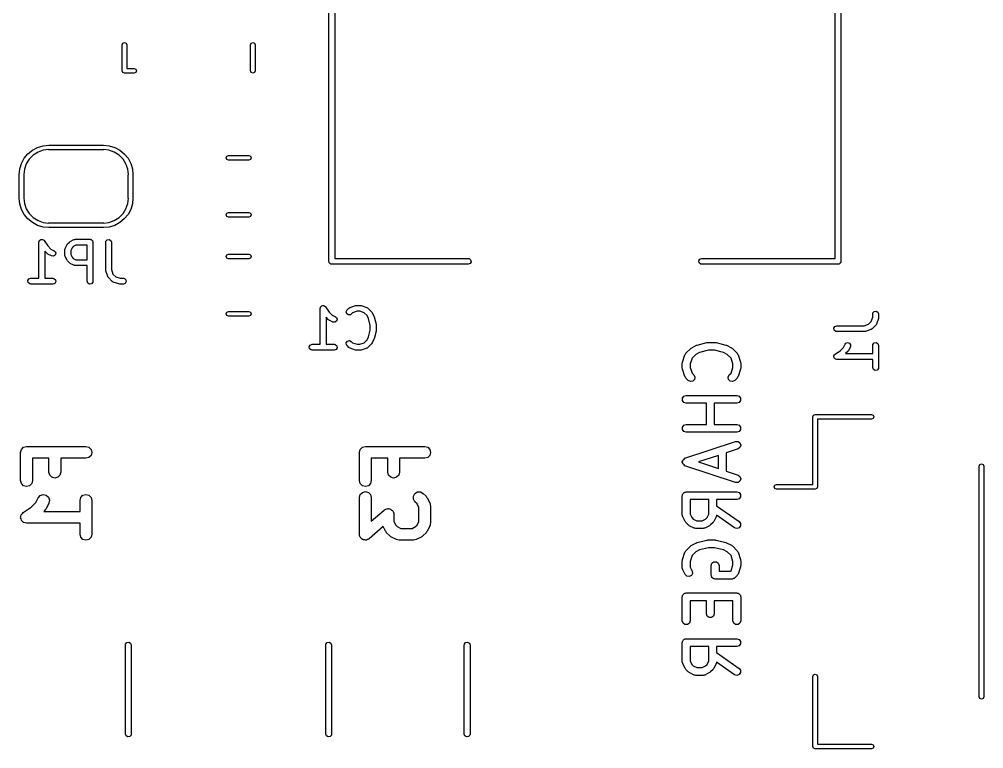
# Model space of a CAD drawing. Extents: x 0.08 to 3.92, y 0.14 to 2.92.
# Drawn here: x 2.938 to 3.913, y 0.141 to 0.879 of the extents above; entities that cross this region are included whole.
import ezdxf

# ---------------------------------------------------------------- set-up
doc = ezdxf.new("R2010")
doc.units = 0
doc.header["$MEASUREMENT"] = 0
doc.layers.add('BLACK', color=7, linetype='CONTINUOUS')

msp = doc.modelspace()

# ---------------------------------------------------------------- linework, layer by layer
at = {"layer": 'BLACK', "linetype": 'CONTINUOUS'}
for p, q in [((3.25114, 0.634094), (3.25114, 1.14591)), ((3.25705, 1.14295), (3.25705, 0.637047)), ((3.76295, 0.637047), (3.76295, 1.14295)), ((3.76886, 1.14591), (3.76886, 0.634094)), ((3.04205, 0.85315), (3.04274, 0.85482)), ((3.04205, 0.826969), (3.04205, 0.85315)), ((3.04274, 0.85482), (3.04441, 0.855512)), ((3.04441, 0.855512), (3.04608, 0.85482)), ((3.04608, 0.85482), (3.04677, 0.85315)), ((3.04677, 0.85315), (3.04677, 0.829331)), ((3.17197, 0.85315), (3.17266, 0.85482)), ((3.17197, 0.826969), (3.17197, 0.85315)), ((3.17266, 0.85482), (3.17433, 0.855512)), ((3.17433, 0.855512), (3.176, 0.85482)), ((3.176, 0.85482), (3.17669, 0.85315)), ((3.17669, 0.85315), (3.17669, 0.826969)), ((3.04677, 0.829331), (3.05425, 0.829331)), ((3.05425, 0.829331), (3.05592, 0.828639)), ((3.04274, 0.825298), (3.04205, 0.826969)), ((3.04441, 0.824606), (3.04274, 0.825298)), ((3.05425, 0.824606), (3.04441, 0.824606)), ((3.05592, 0.825298), (3.05425, 0.824606)), ((3.05592, 0.828639), (3.05661, 0.826969)), ((3.05661, 0.826969), (3.05592, 0.825298)), ((3.17266, 0.825298), (3.17197, 0.826969)), ((3.17433, 0.824606), (3.17266, 0.825298)), ((3.176, 0.825298), (3.17433, 0.824606)), ((3.17669, 0.826969), (3.176, 0.825298)), ((2.95658, 0.749455), (2.96219, 0.751157)), ((2.96219, 0.751157), (2.96803, 0.751732)), ((2.96803, 0.751732), (3.02315, 0.751732)), ((3.02315, 0.751732), (3.02899, 0.751157)), ((3.02899, 0.751157), (3.0346, 0.749455)), ((2.94315, 0.738434), (2.94687, 0.742969)), ((2.94687, 0.742969), (2.95141, 0.74669)), ((2.95222, 0.741635), (2.94821, 0.73762)), ((2.95141, 0.74669), (2.95658, 0.749455)), ((2.95703, 0.744656), (2.95222, 0.741635)), ((2.96239, 0.746532), (2.95703, 0.744656)), ((2.96773, 0.747133), (2.96239, 0.746532)), ((2.96803, 0.747008), (2.96773, 0.747133)), ((3.02315, 0.747008), (2.96803, 0.747008)), ((3.02345, 0.747133), (3.02315, 0.747008)), ((3.02879, 0.746532), (3.02345, 0.747133)), ((3.03415, 0.744656), (3.02879, 0.746532)), ((3.03896, 0.741635), (3.03415, 0.744656)), ((3.0346, 0.749455), (3.03977, 0.74669)), ((3.04297, 0.73762), (3.03896, 0.741635)), ((3.03977, 0.74669), (3.04431, 0.742969)), ((3.04431, 0.742969), (3.04803, 0.738434)), ((3.14804, 0.740607), (3.14971, 0.741299)), ((3.14971, 0.741299), (3.17029, 0.741299)), ((3.17029, 0.741299), (3.17196, 0.740607)), ((2.93869, 0.727648), (2.94039, 0.733261)), ((2.94039, 0.733261), (2.94315, 0.738434)), ((2.94519, 0.732813), (2.94331, 0.727453)), ((2.94821, 0.73762), (2.94519, 0.732813)), ((3.04599, 0.732813), (3.04297, 0.73762)), ((3.04787, 0.727453), (3.04599, 0.732813)), ((3.04803, 0.738434), (3.05079, 0.733261)), ((3.05079, 0.733261), (3.0525, 0.727648)), ((3.14735, 0.738937), (3.14804, 0.740607)), ((3.14804, 0.737267), (3.14735, 0.738937)), ((3.14971, 0.736575), (3.14804, 0.737267)), ((3.17029, 0.736575), (3.14971, 0.736575)), ((3.17196, 0.737267), (3.17029, 0.736575)), ((3.17196, 0.740607), (3.17265, 0.738937)), ((3.17265, 0.738937), (3.17196, 0.737267)), ((2.93811, 0.721811), (2.93869, 0.727648)), ((2.93811, 0.698189), (2.93811, 0.721811)), ((2.94331, 0.727453), (2.94271, 0.722114)), ((2.94271, 0.722114), (2.94283, 0.721811)), ((2.94283, 0.721811), (2.94283, 0.698189)), ((3.04847, 0.722114), (3.04787, 0.727453)), ((3.04835, 0.721811), (3.04847, 0.722114)), ((3.04835, 0.698189), (3.04835, 0.721811)), ((3.0525, 0.727648), (3.05307, 0.721811)), ((3.05307, 0.721811), (3.05307, 0.698189)), ((2.93869, 0.692352), (2.93811, 0.698189)), ((2.94039, 0.686739), (2.93869, 0.692352)), ((2.94283, 0.698189), (2.94271, 0.697886)), ((2.94271, 0.697886), (2.94331, 0.692547)), ((2.94331, 0.692547), (2.94519, 0.687187)), ((3.04599, 0.687187), (3.04787, 0.692547)), ((3.04787, 0.692547), (3.04847, 0.697886)), ((3.04847, 0.697886), (3.04835, 0.698189)), ((3.0525, 0.692352), (3.05079, 0.686739)), ((3.05307, 0.698189), (3.0525, 0.692352)), ((2.94315, 0.681566), (2.94039, 0.686739)), ((2.94519, 0.687187), (2.94821, 0.68238)), ((3.04297, 0.68238), (3.04599, 0.687187)), ((3.05079, 0.686739), (3.04803, 0.681566)), ((3.14735, 0.681063), (3.14804, 0.682733)), ((3.14804, 0.682733), (3.14971, 0.683425)), ((3.14971, 0.683425), (3.17029, 0.683425)), ((3.17029, 0.683425), (3.17196, 0.682733)), ((3.17196, 0.682733), (3.17265, 0.681063)), ((2.94687, 0.677031), (2.94315, 0.681566)), ((2.95141, 0.67331), (2.94687, 0.677031)), ((2.94821, 0.68238), (2.95222, 0.678365)), ((2.95658, 0.670545), (2.95141, 0.67331)), ((2.95222, 0.678365), (2.95703, 0.675344)), ((2.95703, 0.675344), (2.96239, 0.673468)), ((2.96239, 0.673468), (2.96773, 0.672867)), ((2.96773, 0.672867), (2.96803, 0.672992)), ((2.96803, 0.672992), (3.02315, 0.672992)), ((3.02315, 0.672992), (3.02345, 0.672867)), ((3.02345, 0.672867), (3.02879, 0.673468)), ((3.02879, 0.673468), (3.03415, 0.675344)), ((3.03415, 0.675344), (3.03896, 0.678365)), ((3.03977, 0.67331), (3.0346, 0.670545)), ((3.03896, 0.678365), (3.04297, 0.68238)), ((3.04431, 0.677031), (3.03977, 0.67331)), ((3.04803, 0.681566), (3.04431, 0.677031)), ((3.14804, 0.679393), (3.14735, 0.681063)), ((3.14971, 0.678701), (3.14804, 0.679393)), ((3.17029, 0.678701), (3.14971, 0.678701)), ((3.17196, 0.679393), (3.17029, 0.678701)), ((3.17265, 0.681063), (3.17196, 0.679393)), ((2.96219, 0.668843), (2.95658, 0.670545)), ((2.96803, 0.668268), (2.96219, 0.668843)), ((3.02315, 0.668268), (2.96803, 0.668268)), ((3.02899, 0.668843), (3.02315, 0.668268)), ((3.0346, 0.670545), (3.02899, 0.668843)), ((2.95795, 0.65345), (2.95813, 0.65446)), ((2.95795, 0.617032), (2.95795, 0.65345)), ((2.95813, 0.65446), (2.95824, 0.65459)), ((2.95824, 0.65459), (2.95826, 0.654758)), ((2.95826, 0.654758), (2.95888, 0.65535)), ((2.95888, 0.65535), (2.95943, 0.656007)), ((2.95943, 0.656007), (2.9596, 0.656036)), ((2.9596, 0.656036), (2.95972, 0.656154)), ((2.95972, 0.656154), (2.96058, 0.656209)), ((2.96058, 0.656209), (2.96142, 0.656358)), ((2.96142, 0.656358), (2.96157, 0.656273)), ((2.96157, 0.656273), (2.96174, 0.656284)), ((2.96174, 0.656284), (2.96243, 0.655776)), ((2.96243, 0.655776), (2.96317, 0.655348)), ((2.96317, 0.655348), (2.96323, 0.655188)), ((2.96323, 0.655188), (2.96336, 0.655087)), ((2.96336, 0.655087), (2.96695, 0.649706)), ((2.98694, 0.651788), (2.98882, 0.653663)), ((2.98882, 0.653663), (2.98954, 0.654169)), ((2.98954, 0.654169), (2.98958, 0.654216)), ((2.98958, 0.654216), (2.99333, 0.656091)), ((2.99333, 0.656091), (2.99432, 0.656383)), ((2.99432, 0.656383), (2.99449, 0.656342)), ((2.99449, 0.656342), (2.99465, 0.656402)), ((2.99465, 0.656402), (3.00965, 0.656402)), ((3.00965, 0.656402), (3.01003, 0.656335)), ((3.01003, 0.656335), (3.01016, 0.656358)), ((3.01016, 0.656358), (3.01028, 0.656292)), ((3.01028, 0.656292), (3.01066, 0.656224)), ((3.01066, 0.656224), (3.01125, 0.655731)), ((3.01125, 0.655731), (3.01191, 0.655348)), ((3.01191, 0.655348), (3.012, 0.655097)), ((3.012, 0.655097), (3.01221, 0.654926)), ((3.01221, 0.654926), (3.01234, 0.65417)), ((3.01234, 0.65417), (3.0126, 0.65345)), ((3.0126, 0.65345), (3.0126, 0.61408)), ((3.02545, 0.65345), (3.02562, 0.65446)), ((3.02545, 0.625328), (3.02545, 0.65345)), ((3.02562, 0.65446), (3.02692, 0.656007)), ((3.02692, 0.656007), (3.02891, 0.656358)), ((3.02891, 0.656358), (3.03066, 0.655348)), ((3.03066, 0.655348), (3.03135, 0.65345)), ((3.03135, 0.65345), (3.03135, 0.625807)), ((2.96632, 0.641988), (2.96386, 0.644446)), ((2.96386, 0.644446), (2.96386, 0.617032)), ((2.96695, 0.649706), (2.97016, 0.646502)), ((2.97016, 0.646502), (2.97348, 0.644842)), ((2.97348, 0.644842), (2.9743, 0.644231)), ((2.9743, 0.644231), (2.9751, 0.642378)), ((2.9842, 0.645951), (2.98438, 0.64696)), ((2.9842, 0.640326), (2.9842, 0.645951)), ((2.98438, 0.64696), (2.98449, 0.647096)), ((2.98449, 0.647096), (2.98451, 0.647271)), ((2.98451, 0.647271), (2.98639, 0.651021)), ((2.98639, 0.651021), (2.98691, 0.65173)), ((2.98691, 0.65173), (2.98694, 0.651788)), ((2.99146, 0.647951), (2.99011, 0.645253)), ((2.99011, 0.645253), (2.99011, 0.641023)), ((2.99265, 0.649148), (2.99146, 0.647951)), ((2.99535, 0.650497), (2.99265, 0.649148)), ((3.0067, 0.650497), (2.99535, 0.650497)), ((3.0067, 0.63578), (3.0067, 0.650497)), ((2.96638, 0.641961), (2.96632, 0.641988)), ((2.96709, 0.641435), (2.96638, 0.641961)), ((2.97084, 0.63956), (2.96709, 0.641435)), ((2.97284, 0.639329), (2.97084, 0.63956)), ((2.97453, 0.640442), (2.97284, 0.639329)), ((2.9751, 0.642378), (2.97453, 0.640442)), ((2.98426, 0.64016), (2.9842, 0.640326)), ((2.98422, 0.639989), (2.98426, 0.64016)), ((2.98451, 0.639006), (2.98422, 0.639989)), ((2.98639, 0.635256), (2.98451, 0.639006)), ((2.98643, 0.635212), (2.98639, 0.635256)), ((2.98694, 0.634489), (2.98643, 0.635212)), ((2.98882, 0.632614), (2.98694, 0.634489)), ((2.99011, 0.641023), (2.99146, 0.638326)), ((2.99146, 0.638326), (2.99265, 0.637129)), ((2.99265, 0.637129), (2.99535, 0.63578)), ((2.99535, 0.63578), (3.0067, 0.63578)), ((3.14735, 0.638937), (3.14804, 0.640607)), ((3.14804, 0.637267), (3.14735, 0.638937)), ((3.14804, 0.640607), (3.14971, 0.641299)), ((3.14971, 0.636575), (3.14804, 0.637267)), ((3.14971, 0.641299), (3.17029, 0.641299)), ((3.17029, 0.636575), (3.14971, 0.636575)), ((3.17029, 0.641299), (3.17196, 0.640607)), ((3.17196, 0.637267), (3.17029, 0.636575)), ((3.17196, 0.640607), (3.17265, 0.638937)), ((3.17265, 0.638937), (3.17196, 0.637267)), ((3.2514, 0.633374), (3.25114, 0.634094)), ((3.25705, 0.637047), (3.39189, 0.637047)), ((3.39189, 0.637047), (3.3929, 0.636869)), ((3.3929, 0.636869), (3.39445, 0.635571)), ((3.39445, 0.635571), (3.3948, 0.633582)), ((3.6252, 0.634607), (3.62621, 0.636356)), ((3.62555, 0.632618), (3.6252, 0.634607)), ((3.62621, 0.636356), (3.62811, 0.637047)), ((3.62811, 0.637047), (3.76295, 0.637047)), ((3.76886, 0.634094), (3.76879, 0.633711)), ((2.98887, 0.632587), (2.98882, 0.632614)), ((2.98958, 0.632061), (2.98887, 0.632587)), ((2.99333, 0.630186), (2.98958, 0.632061)), ((2.99351, 0.630166), (2.99333, 0.630186)), ((2.99364, 0.630052), (2.99351, 0.630166)), ((2.99465, 0.629874), (2.99364, 0.630052)), ((3.0067, 0.629874), (2.99465, 0.629874)), ((3.0067, 0.61408), (3.0067, 0.629874)), ((3.02547, 0.625268), (3.02545, 0.625328)), ((3.0256, 0.624394), (3.02547, 0.625268)), ((3.02747, 0.61877), (3.0256, 0.624394)), ((3.03135, 0.625807), (3.03285, 0.621299)), ((3.25154, 0.632618), (3.2514, 0.633374)), ((3.25174, 0.632447), (3.25154, 0.632618)), ((3.25183, 0.632196), (3.25174, 0.632447)), ((3.2525, 0.631813), (3.25183, 0.632196)), ((3.25308, 0.63132), (3.2525, 0.631813)), ((3.25347, 0.631252), (3.25308, 0.63132)), ((3.25358, 0.631187), (3.25347, 0.631252)), ((3.25371, 0.631209), (3.25358, 0.631187)), ((3.25409, 0.631142), (3.25371, 0.631209)), ((3.39189, 0.631142), (3.25409, 0.631142)), ((3.39379, 0.631833), (3.39189, 0.631142)), ((3.3948, 0.633582), (3.39379, 0.631833)), ((3.6271, 0.63132), (3.62555, 0.632618)), ((3.62811, 0.631142), (3.6271, 0.63132)), ((3.76591, 0.631142), (3.62811, 0.631142)), ((3.76663, 0.631404), (3.76591, 0.631142)), ((3.76738, 0.631537), (3.76663, 0.631404)), ((3.76755, 0.631741), (3.76738, 0.631537)), ((3.7678, 0.631833), (3.76755, 0.631741)), ((3.76819, 0.632497), (3.7678, 0.631833)), ((3.76868, 0.633085), (3.76819, 0.632497)), ((3.76875, 0.633468), (3.76868, 0.633085)), ((3.76881, 0.633582), (3.76875, 0.633468)), ((3.76879, 0.633711), (3.76881, 0.633582)), ((2.94675, 0.614592), (2.94776, 0.616341)), ((2.9471, 0.612603), (2.94675, 0.614592)), ((2.94776, 0.616341), (2.94966, 0.617032)), ((2.94966, 0.617032), (2.95795, 0.617032)), ((2.96386, 0.617032), (2.97216, 0.617032)), ((2.97216, 0.617032), (2.97317, 0.616854)), ((2.97317, 0.616854), (2.97471, 0.615556)), ((2.97471, 0.615556), (2.97506, 0.613567)), ((3.02758, 0.618632), (3.02747, 0.61877)), ((3.0276, 0.618456), (3.02758, 0.618632)), ((3.02819, 0.617616), (3.0276, 0.618456)), ((3.03194, 0.613866), (3.02819, 0.617616)), ((3.03285, 0.621299), (3.03562, 0.618535)), ((3.03562, 0.618535), (3.04013, 0.617032)), ((3.04013, 0.617032), (3.0434, 0.617032)), ((3.0434, 0.617032), (3.04441, 0.616854)), ((3.04441, 0.616854), (3.04595, 0.615556)), ((3.04595, 0.615556), (3.0463, 0.613567)), ((2.94865, 0.611305), (2.9471, 0.612603)), ((2.94966, 0.611127), (2.94865, 0.611305)), ((2.97216, 0.611127), (2.94966, 0.611127)), ((2.97405, 0.611818), (2.97216, 0.611127)), ((2.97506, 0.613567), (2.97405, 0.611818)), ((3.00739, 0.612182), (3.0067, 0.61408)), ((3.00914, 0.611172), (3.00739, 0.612182)), ((3.01113, 0.611522), (3.00914, 0.611172)), ((3.01243, 0.61307), (3.01113, 0.611522)), ((3.0126, 0.61408), (3.01243, 0.61307)), ((3.0321, 0.613792), (3.03194, 0.613866)), ((3.03219, 0.613641), (3.0321, 0.613792)), ((3.03309, 0.613153), (3.03219, 0.613641)), ((3.03871, 0.611278), (3.03309, 0.613153)), ((3.03878, 0.61128), (3.03871, 0.611278)), ((3.03965, 0.611127), (3.03878, 0.61128)), ((3.0434, 0.611127), (3.03965, 0.611127)), ((3.0453, 0.611818), (3.0434, 0.611127)), ((3.0463, 0.613567), (3.0453, 0.611818)), ((3.24236, 0.58656), (3.24254, 0.58757)), ((3.24236, 0.550143), (3.24236, 0.58656)), ((3.24254, 0.58757), (3.24265, 0.5877)), ((3.24265, 0.5877), (3.24267, 0.587869)), ((3.24267, 0.587869), (3.24329, 0.588461)), ((3.24329, 0.588461), (3.24384, 0.589117)), ((3.24384, 0.589117), (3.24401, 0.589146)), ((3.24401, 0.589146), (3.24413, 0.589264)), ((3.24413, 0.589264), (3.24498, 0.589319)), ((3.24498, 0.589319), (3.24583, 0.589468)), ((3.24583, 0.589468), (3.24597, 0.589383)), ((3.24597, 0.589383), (3.24614, 0.589394)), ((3.24614, 0.589394), (3.24683, 0.588886)), ((3.24683, 0.588886), (3.24758, 0.588458)), ((3.24758, 0.588458), (3.24763, 0.588298)), ((3.24763, 0.588298), (3.24777, 0.588198)), ((3.24777, 0.588198), (3.25136, 0.582817)), ((3.26947, 0.584898), (3.27135, 0.586773)), ((3.27135, 0.586773), (3.27219, 0.587361)), ((3.27219, 0.587361), (3.27236, 0.587377)), ((3.27236, 0.587377), (3.2725, 0.587486)), ((3.2725, 0.587486), (3.27813, 0.589361)), ((3.27813, 0.589361), (3.279, 0.589491)), ((3.279, 0.589491), (3.27906, 0.589513)), ((3.27906, 0.589513), (3.28281, 0.589513)), ((3.28281, 0.589513), (3.28368, 0.589359)), ((3.28368, 0.589359), (3.28374, 0.589361)), ((3.28374, 0.589361), (3.28937, 0.587486)), ((3.28937, 0.587486), (3.29027, 0.586998)), ((3.29027, 0.586998), (3.29036, 0.586848)), ((3.29036, 0.586848), (3.29052, 0.586773)), ((3.29052, 0.586773), (3.29427, 0.583023)), ((3.14735, 0.581063), (3.14804, 0.582733)), ((3.14804, 0.579393), (3.14735, 0.581063)), ((3.14804, 0.582733), (3.14971, 0.583425)), ((3.14971, 0.578701), (3.14804, 0.579393)), ((3.14971, 0.583425), (3.17029, 0.583425)), ((3.17029, 0.578701), (3.14971, 0.578701)), ((3.17029, 0.583425), (3.17196, 0.582733)), ((3.17196, 0.579393), (3.17029, 0.578701)), ((3.17196, 0.582733), (3.17265, 0.581063)), ((3.17265, 0.581063), (3.17196, 0.579393)), ((3.25073, 0.575098), (3.24827, 0.577556)), ((3.24827, 0.577556), (3.24827, 0.550143)), ((3.25136, 0.582817), (3.25456, 0.579613)), ((3.25456, 0.579613), (3.25788, 0.577952)), ((3.25788, 0.577952), (3.25871, 0.577341)), ((3.25871, 0.577341), (3.25951, 0.575488)), ((3.25951, 0.575488), (3.25894, 0.573552)), ((3.26862, 0.583068), (3.26947, 0.584898)), ((3.26914, 0.581117), (3.26862, 0.583068)), ((3.2708, 0.579958), (3.26914, 0.581117)), ((3.27281, 0.580134), (3.2708, 0.579958)), ((3.27365, 0.580722), (3.27281, 0.580134)), ((3.27503, 0.582104), (3.27365, 0.580722)), ((3.27954, 0.583607), (3.27503, 0.582104)), ((3.28233, 0.583607), (3.27954, 0.583607)), ((3.28684, 0.582104), (3.28233, 0.583607)), ((3.28976, 0.579186), (3.28684, 0.582104)), ((3.29127, 0.576155), (3.28976, 0.579186)), ((3.29298, 0.569323), (3.29127, 0.576155)), ((3.29427, 0.583023), (3.29478, 0.5823)), ((3.29478, 0.5823), (3.29483, 0.582256)), ((3.29483, 0.582256), (3.2967, 0.578506)), ((3.2967, 0.578506), (3.29685, 0.578018)), ((3.29685, 0.578018), (3.29692, 0.577902)), ((3.29692, 0.577902), (3.2988, 0.570403)), ((3.79942, 0.573177), (3.80092, 0.577686)), ((3.80092, 0.580956), (3.8011, 0.581966)), ((3.80092, 0.577686), (3.80092, 0.580956)), ((3.8011, 0.581966), (3.8024, 0.583513)), ((3.8024, 0.583513), (3.80439, 0.583864)), ((3.80439, 0.583864), (3.80614, 0.582854)), ((3.80667, 0.576273), (3.8048, 0.570649)), ((3.80614, 0.582854), (3.80683, 0.580956)), ((3.80683, 0.577207), (3.80667, 0.576337)), ((3.80667, 0.576337), (3.80667, 0.576273)), ((3.80683, 0.580956), (3.80683, 0.577207)), ((3.25078, 0.575071), (3.25073, 0.575098)), ((3.25149, 0.574545), (3.25078, 0.575071)), ((3.25524, 0.57267), (3.25149, 0.574545)), ((3.25725, 0.572439), (3.25524, 0.57267)), ((3.25894, 0.573552), (3.25725, 0.572439)), ((3.29298, 0.564426), (3.29298, 0.569323)), ((3.2988, 0.570403), (3.29884, 0.569815)), ((3.29884, 0.569815), (3.29889, 0.569687)), ((3.29889, 0.569687), (3.29889, 0.564063)), ((3.7616, 0.566471), (3.76261, 0.56822)), ((3.76195, 0.564482), (3.7616, 0.566471)), ((3.76261, 0.56822), (3.7645, 0.568911)), ((3.7645, 0.568911), (3.79215, 0.568911)), ((3.79215, 0.568911), (3.79665, 0.570414)), ((3.79665, 0.570414), (3.79942, 0.573177)), ((3.80034, 0.565745), (3.7995, 0.565157)), ((3.80409, 0.569494), (3.80034, 0.565745)), ((3.80416, 0.569654), (3.80409, 0.569494)), ((3.80431, 0.569747), (3.80416, 0.569654)), ((3.8048, 0.570649), (3.80431, 0.569747)), ((3.28976, 0.554563), (3.29127, 0.557594)), ((3.29127, 0.557594), (3.29298, 0.564426)), ((3.29692, 0.555847), (3.29672, 0.555382)), ((3.2988, 0.563346), (3.29692, 0.555847)), ((3.29889, 0.564063), (3.29878, 0.563482)), ((3.29878, 0.563482), (3.2988, 0.563346)), ((3.76349, 0.563183), (3.76195, 0.564482)), ((3.7645, 0.563005), (3.76349, 0.563183)), ((3.79262, 0.563005), (3.7645, 0.563005)), ((3.79269, 0.563027), (3.79262, 0.563005)), ((3.79356, 0.563157), (3.79269, 0.563027)), ((3.79918, 0.565032), (3.79356, 0.563157)), ((3.79932, 0.565141), (3.79918, 0.565032)), ((3.7995, 0.565157), (3.79932, 0.565141)), ((3.23116, 0.547703), (3.23217, 0.549452)), ((3.23151, 0.545713), (3.23116, 0.547703)), ((3.23217, 0.549452), (3.23407, 0.550143)), ((3.23407, 0.550143), (3.24236, 0.550143)), ((3.24827, 0.550143), (3.25656, 0.550143)), ((3.25656, 0.550143), (3.25757, 0.549964)), ((3.25757, 0.549964), (3.25912, 0.548666)), ((3.25947, 0.546677), (3.25846, 0.544928)), ((3.25912, 0.548666), (3.25947, 0.546677)), ((3.26871, 0.551704), (3.26987, 0.553358)), ((3.26889, 0.549691), (3.26871, 0.551704)), ((3.26947, 0.548851), (3.26889, 0.549691)), ((3.27135, 0.546977), (3.26947, 0.548851)), ((3.26987, 0.553358), (3.27182, 0.553881)), ((3.27151, 0.546902), (3.27135, 0.546977)), ((3.2716, 0.546752), (3.27151, 0.546902)), ((3.2725, 0.546263), (3.2716, 0.546752)), ((3.27182, 0.553881), (3.27365, 0.553027)), ((3.27813, 0.544389), (3.2725, 0.546263)), ((3.27365, 0.553027), (3.27503, 0.551645)), ((3.27503, 0.551645), (3.27954, 0.550143)), ((3.27954, 0.550143), (3.28233, 0.550143)), ((3.28233, 0.550143), (3.28684, 0.551645)), ((3.28937, 0.546263), (3.28374, 0.544389)), ((3.28684, 0.551645), (3.28976, 0.554563)), ((3.28951, 0.546373), (3.28937, 0.546263)), ((3.28968, 0.546388), (3.28951, 0.546373)), ((3.29052, 0.546977), (3.28968, 0.546388)), ((3.29427, 0.550726), (3.29052, 0.546977)), ((3.2943, 0.550784), (3.29427, 0.550726)), ((3.29483, 0.551494), (3.2943, 0.550784)), ((3.2967, 0.555243), (3.29483, 0.551494)), ((3.29672, 0.555382), (3.2967, 0.555243)), ((3.61689, 0.545963), (3.61746, 0.546253)), ((3.61746, 0.546253), (3.61792, 0.546701)), ((3.61792, 0.546701), (3.62279, 0.549138)), ((3.62279, 0.549138), (3.62323, 0.549204)), ((3.62323, 0.549204), (3.6236, 0.549436)), ((3.6236, 0.549436), (3.63335, 0.551873)), ((3.63335, 0.551873), (3.63383, 0.55184)), ((3.63383, 0.55184), (3.6343, 0.551991)), ((3.6343, 0.551991), (3.64161, 0.551991)), ((3.64161, 0.551991), (3.64208, 0.55184)), ((3.64208, 0.55184), (3.64257, 0.551873)), ((3.64257, 0.551873), (3.65232, 0.549436)), ((3.65232, 0.549436), (3.65269, 0.549204)), ((3.65269, 0.549204), (3.65312, 0.549138)), ((3.65312, 0.549138), (3.658, 0.546701)), ((3.658, 0.546701), (3.65845, 0.546253)), ((3.65845, 0.546253), (3.65902, 0.545964)), ((3.76825, 0.543881), (3.77145, 0.547085)), ((3.77145, 0.547085), (3.77311, 0.550406)), ((3.77311, 0.550406), (3.77372, 0.551229)), ((3.77372, 0.551229), (3.77557, 0.552033)), ((3.77557, 0.552033), (3.77751, 0.551457)), ((3.77839, 0.547765), (3.77652, 0.544015)), ((3.77751, 0.551457), (3.77862, 0.549771)), ((3.77862, 0.549771), (3.77839, 0.547765)), ((3.80092, 0.549085), (3.8011, 0.550095)), ((3.80092, 0.540789), (3.80092, 0.549085)), ((3.8011, 0.550095), (3.8024, 0.551642)), ((3.8024, 0.551642), (3.80439, 0.551993)), ((3.80439, 0.551993), (3.80614, 0.550983)), ((3.80614, 0.550983), (3.80683, 0.549085)), ((3.80683, 0.549085), (3.80683, 0.526588)), ((3.23306, 0.544415), (3.23151, 0.545713)), ((3.23407, 0.544237), (3.23306, 0.544415)), ((3.25656, 0.544237), (3.23407, 0.544237)), ((3.25846, 0.544928), (3.25656, 0.544237)), ((3.27819, 0.54439), (3.27813, 0.544389)), ((3.27906, 0.544237), (3.27819, 0.54439)), ((3.28281, 0.544237), (3.27906, 0.544237)), ((3.28287, 0.544259), (3.28281, 0.544237)), ((3.28374, 0.544389), (3.28287, 0.544259)), ((3.60863, 0.532239), (3.61107, 0.53955)), ((3.61107, 0.53955), (3.61161, 0.54028)), ((3.61161, 0.54028), (3.61202, 0.541089)), ((3.61202, 0.541089), (3.61689, 0.545963)), ((3.62201, 0.539944), (3.61824, 0.536179)), ((3.62593, 0.541902), (3.62201, 0.539944)), ((3.63479, 0.544117), (3.62593, 0.541902)), ((3.64113, 0.544117), (3.63479, 0.544117)), ((3.64999, 0.541902), (3.64113, 0.544117)), ((3.6539, 0.539944), (3.64999, 0.541902)), ((3.65767, 0.536179), (3.6539, 0.539944)), ((3.65902, 0.545964), (3.66389, 0.541089)), ((3.66389, 0.541089), (3.66431, 0.54028)), ((3.66431, 0.54028), (3.66484, 0.53955)), ((3.66484, 0.53955), (3.66728, 0.532239)), ((3.7616, 0.538349), (3.76168, 0.538496)), ((3.76174, 0.537505), (3.7616, 0.538349)), ((3.76167, 0.538666), (3.76218, 0.539356)), ((3.76168, 0.538496), (3.76167, 0.538666)), ((3.7618, 0.53665), (3.76174, 0.537505)), ((3.76192, 0.536527), (3.7618, 0.53665)), ((3.76195, 0.53636), (3.76192, 0.536527)), ((3.7626, 0.535809), (3.76195, 0.53636)), ((3.76218, 0.539356), (3.76261, 0.540098)), ((3.76261, 0.540098), (3.76276, 0.540157)), ((3.76276, 0.540157), (3.76287, 0.540293)), ((3.76287, 0.540293), (3.76825, 0.543881)), ((3.77596, 0.543248), (3.77351, 0.540789)), ((3.77351, 0.540789), (3.80092, 0.540789)), ((3.77599, 0.543306), (3.77596, 0.543248)), ((3.77652, 0.544015), (3.77599, 0.543306)), ((3.60843, 0.530994), (3.60863, 0.531601)), ((3.60843, 0.526119), (3.60843, 0.530994)), ((3.60863, 0.531601), (3.60863, 0.532239)), ((3.61824, 0.536179), (3.6163, 0.530355)), ((3.6163, 0.530355), (3.6163, 0.526758)), ((3.6163, 0.526758), (3.61824, 0.520934)), ((3.65961, 0.530355), (3.65767, 0.536179)), ((3.65767, 0.520934), (3.65961, 0.526758)), ((3.65961, 0.526758), (3.65961, 0.530355)), ((3.66728, 0.532239), (3.66729, 0.531601)), ((3.66729, 0.531601), (3.66748, 0.530994)), ((3.66748, 0.530994), (3.66748, 0.526119)), ((3.76319, 0.53519), (3.7626, 0.535809)), ((3.76336, 0.535171), (3.76319, 0.53519)), ((3.76349, 0.535062), (3.76336, 0.535171)), ((3.7645, 0.534884), (3.76349, 0.535062)), ((3.80092, 0.534884), (3.7645, 0.534884)), ((3.80092, 0.526588), (3.80092, 0.534884)), ((3.80161, 0.52469), (3.80092, 0.526588)), ((3.80683, 0.526588), (3.80665, 0.525578)), ((3.60863, 0.525512), (3.60843, 0.526119)), ((3.60863, 0.524874), (3.60863, 0.525512)), ((3.61107, 0.517563), (3.60863, 0.524874)), ((3.61161, 0.516833), (3.61107, 0.517563)), ((3.61202, 0.516024), (3.61161, 0.516833)), ((3.61824, 0.520934), (3.62002, 0.519154)), ((3.62002, 0.519154), (3.62113, 0.516986)), ((3.62113, 0.516986), (3.62075, 0.514583)), ((3.65478, 0.516986), (3.65589, 0.519154)), ((3.65516, 0.514583), (3.65478, 0.516986)), ((3.65589, 0.519154), (3.65767, 0.520934)), ((3.66431, 0.516833), (3.66389, 0.516024)), ((3.66484, 0.517563), (3.66431, 0.516833)), ((3.66728, 0.524874), (3.66484, 0.517563)), ((3.66729, 0.525512), (3.66728, 0.524874)), ((3.66748, 0.526119), (3.66729, 0.525512)), ((3.80336, 0.52368), (3.80161, 0.52469)), ((3.80535, 0.524031), (3.80336, 0.52368)), ((3.80665, 0.525578), (3.80535, 0.524031)), ((3.61446, 0.513587), (3.61202, 0.516024)), ((3.61662, 0.512482), (3.61446, 0.513587)), ((3.61903, 0.512863), (3.61662, 0.512482)), ((3.62075, 0.514583), (3.61903, 0.512863)), ((3.65689, 0.512863), (3.65516, 0.514583)), ((3.65929, 0.512482), (3.65689, 0.512863)), ((3.66146, 0.513587), (3.65929, 0.512482)), ((3.66389, 0.516024), (3.66146, 0.513587)), ((3.60862, 0.495652), (3.61005, 0.497621)), ((3.61005, 0.497621), (3.61237, 0.498373)), ((3.61237, 0.498373), (3.66355, 0.498373)), ((3.66355, 0.498373), (3.66586, 0.497621)), ((3.66586, 0.497621), (3.66729, 0.495652)), ((3.60862, 0.493219), (3.60862, 0.495652)), ((3.61005, 0.491251), (3.60862, 0.493219)), ((3.61237, 0.490499), (3.61005, 0.491251)), ((3.6328, 0.490499), (3.61237, 0.490499)), ((3.6328, 0.469126), (3.6328, 0.490499)), ((3.66355, 0.490499), (3.64067, 0.490499)), ((3.64067, 0.490499), (3.64067, 0.469126)), ((3.66586, 0.491251), (3.66355, 0.490499)), ((3.66729, 0.493219), (3.66586, 0.491251)), ((3.66729, 0.495652), (3.66729, 0.493219)), ((3.74031, 0.476732), (3.74101, 0.478403)), ((3.74101, 0.478403), (3.74268, 0.479094)), ((3.74268, 0.479094), (3.79976, 0.479094)), ((3.79976, 0.479094), (3.80143, 0.478403)), ((3.80143, 0.478403), (3.80213, 0.476732)), ((3.60862, 0.466406), (3.61005, 0.468374)), ((3.61005, 0.468374), (3.61237, 0.469126)), ((3.61237, 0.469126), (3.6328, 0.469126)), ((3.64067, 0.469126), (3.66355, 0.469126)), ((3.66355, 0.469126), (3.66586, 0.468374)), ((3.66586, 0.468374), (3.66729, 0.466406)), ((3.74031, 0.408228), (3.74031, 0.476732)), ((3.79976, 0.47437), (3.74504, 0.47437)), ((3.74504, 0.47437), (3.74504, 0.405866)), ((3.80143, 0.475062), (3.79976, 0.47437)), ((3.80213, 0.476732), (3.80143, 0.475062)), ((3.60862, 0.463973), (3.60862, 0.466406)), ((3.61005, 0.462004), (3.60862, 0.463973)), ((3.61237, 0.461252), (3.61005, 0.462004)), ((3.66355, 0.461252), (3.61237, 0.461252)), ((3.66586, 0.462004), (3.66355, 0.461252)), ((3.66729, 0.463973), (3.66586, 0.462004)), ((3.66729, 0.466406), (3.66729, 0.463973)), ((3.61112, 0.434804), (3.6623, 0.451864)), ((3.6623, 0.451864), (3.66474, 0.451882)), ((3.66474, 0.451882), (3.66671, 0.450467)), ((3.66671, 0.450467), (3.66748, 0.448159)), ((2.93949, 0.440787), (2.94029, 0.443787)), ((2.93949, 0.412216), (2.93949, 0.440787)), ((2.94029, 0.443787), (2.94249, 0.445984)), ((2.94249, 0.445984), (2.94549, 0.446787)), ((2.94549, 0.446787), (3.00549, 0.446787)), ((3.00549, 0.446787), (3.00849, 0.445984)), ((3.00849, 0.445984), (3.01069, 0.443787)), ((3.01069, 0.443787), (3.01149, 0.440787)), ((3.01149, 0.440787), (3.01069, 0.437787)), ((3.28201, 0.440787), (3.28281, 0.443787)), ((3.28201, 0.412216), (3.28201, 0.440787)), ((3.28281, 0.443787), (3.28501, 0.445984)), ((3.28501, 0.445984), (3.28801, 0.446787)), ((3.28801, 0.446787), (3.34801, 0.446787)), ((3.34801, 0.446787), (3.35101, 0.445984)), ((3.35101, 0.445984), (3.35321, 0.443787)), ((3.35321, 0.443787), (3.35401, 0.440787)), ((3.35401, 0.440787), (3.35321, 0.437787)), ((3.66479, 0.444394), (3.65286, 0.440417)), ((3.65286, 0.440417), (3.65286, 0.42172)), ((3.66675, 0.445839), (3.66479, 0.444394)), ((3.66748, 0.448159), (3.66675, 0.445839)), ((2.96806, 0.434787), (2.95149, 0.434787)), ((2.95149, 0.434787), (2.95149, 0.412216)), ((2.96806, 0.420787), (2.96806, 0.434787)), ((3.00549, 0.434787), (2.98006, 0.434787)), ((2.98006, 0.434787), (2.98006, 0.420787)), ((3.00849, 0.435591), (3.00549, 0.434787)), ((3.01069, 0.437787), (3.00849, 0.435591)), ((3.31058, 0.434787), (3.29401, 0.434787)), ((3.29401, 0.434787), (3.29401, 0.412216)), ((3.31058, 0.420787), (3.31058, 0.434787)), ((3.34801, 0.434787), (3.32258, 0.434787)), ((3.32258, 0.434787), (3.32258, 0.420787)), ((3.35101, 0.435591), (3.34801, 0.434787)), ((3.35321, 0.437787), (3.35101, 0.435591)), ((3.60843, 0.431099), (3.6088, 0.432225)), ((3.60844, 0.431069), (3.60843, 0.431099)), ((3.60843, 0.431039), (3.60844, 0.431069)), ((3.6088, 0.429912), (3.60843, 0.431039)), ((3.6088, 0.432225), (3.60916, 0.433359)), ((3.60916, 0.428779), (3.6088, 0.429912)), ((3.60916, 0.433359), (3.60919, 0.433377)), ((3.60919, 0.433377), (3.6092, 0.433407)), ((3.6092, 0.433407), (3.61017, 0.434098)), ((3.61017, 0.434098), (3.61112, 0.434804)), ((3.64499, 0.437792), (3.62482, 0.431069)), ((3.62482, 0.431069), (3.64499, 0.424345)), ((3.64499, 0.424345), (3.64499, 0.437792)), ((3.90912, 0.428403), (3.91079, 0.429094)), ((3.91079, 0.429094), (3.91246, 0.428403)), ((2.96886, 0.417787), (2.96806, 0.420787)), ((2.98006, 0.420787), (2.97926, 0.417787)), ((3.31138, 0.417787), (3.31058, 0.420787)), ((3.32258, 0.420787), (3.32178, 0.417787)), ((3.60919, 0.42876), (3.60916, 0.428779)), ((3.6092, 0.42873), (3.60919, 0.42876)), ((3.61017, 0.428039), (3.6092, 0.42873)), ((3.61112, 0.427334), (3.61017, 0.428039)), ((3.6623, 0.410273), (3.61112, 0.427334)), ((3.65286, 0.42172), (3.66479, 0.417743)), ((3.90843, 0.426732), (3.90912, 0.428403)), ((3.90843, 0.193268), (3.90843, 0.426732)), ((3.91246, 0.428403), (3.91315, 0.426732)), ((3.91315, 0.426732), (3.91315, 0.193268)), ((2.94029, 0.409216), (2.93949, 0.412216)), ((2.95149, 0.412216), (2.95069, 0.409216)), ((2.97106, 0.415591), (2.96886, 0.417787)), ((2.97406, 0.414787), (2.97106, 0.415591)), ((2.97706, 0.415591), (2.97406, 0.414787)), ((2.97926, 0.417787), (2.97706, 0.415591)), ((3.28281, 0.409216), (3.28201, 0.412216)), ((3.29401, 0.412216), (3.29321, 0.409216)), ((3.31358, 0.415591), (3.31138, 0.417787)), ((3.31658, 0.414787), (3.31358, 0.415591)), ((3.31958, 0.415591), (3.31658, 0.414787)), ((3.32178, 0.417787), (3.31958, 0.415591)), ((3.66474, 0.410255), (3.6623, 0.410273)), ((3.66671, 0.41167), (3.66474, 0.410255)), ((3.66479, 0.417743), (3.66675, 0.416298)), ((3.66748, 0.413978), (3.66671, 0.41167)), ((3.66675, 0.416298), (3.66748, 0.413978)), ((2.94249, 0.40702), (2.94029, 0.409216)), ((2.94549, 0.406216), (2.94249, 0.40702)), ((2.94849, 0.40702), (2.94549, 0.406216)), ((2.95069, 0.409216), (2.94849, 0.40702)), ((3.28501, 0.40702), (3.28281, 0.409216)), ((3.28281, 0.398073), (3.28501, 0.400269)), ((3.28801, 0.406216), (3.28501, 0.40702)), ((3.28501, 0.400269), (3.28801, 0.401073)), ((3.29101, 0.40702), (3.28801, 0.406216)), ((3.28801, 0.401073), (3.29101, 0.400269)), ((3.29321, 0.409216), (3.29101, 0.40702)), ((3.29101, 0.400269), (3.29321, 0.398073)), ((3.33805, 0.399316), (3.34074, 0.400869)), ((3.34074, 0.400869), (3.34385, 0.400869)), ((3.34385, 0.400869), (3.34654, 0.399316)), ((3.60969, 0.399629), (3.61005, 0.400133)), ((3.61005, 0.400133), (3.61064, 0.400326)), ((3.61064, 0.400326), (3.61115, 0.400692)), ((3.61115, 0.400692), (3.61177, 0.400692)), ((3.61177, 0.400692), (3.61237, 0.400885)), ((3.61237, 0.400885), (3.66355, 0.400885)), ((3.66355, 0.400885), (3.66586, 0.400133)), ((3.66586, 0.400133), (3.66729, 0.398165)), ((3.70134, 0.405866), (3.70203, 0.407536)), ((3.70203, 0.404196), (3.70134, 0.405866)), ((3.70203, 0.407536), (3.7037, 0.408228)), ((3.7037, 0.403504), (3.70203, 0.404196)), ((3.7037, 0.408228), (3.74031, 0.408228)), ((3.74268, 0.403504), (3.7037, 0.403504)), ((3.74435, 0.404196), (3.74268, 0.403504)), ((3.74504, 0.405866), (3.74435, 0.404196)), ((2.95024, 0.38545), (2.95484, 0.390056)), ((2.95484, 0.390056), (2.95727, 0.394899)), ((2.95727, 0.394899), (2.95933, 0.397223)), ((2.95933, 0.397223), (2.96227, 0.398205)), ((2.96227, 0.398205), (2.96532, 0.397583)), ((2.96532, 0.397583), (2.96764, 0.395522)), ((2.96764, 0.395522), (2.96862, 0.392575)), ((2.96862, 0.392575), (2.968, 0.389533)), ((2.99949, 0.392216), (3.00029, 0.395216)), ((2.99949, 0.381073), (2.99949, 0.392216)), ((3.00029, 0.395216), (3.00249, 0.397412)), ((3.00249, 0.397412), (3.00549, 0.398216)), ((3.00549, 0.398216), (3.00849, 0.397412)), ((3.00849, 0.397412), (3.01069, 0.395216)), ((3.01069, 0.395216), (3.01149, 0.392216)), ((3.01149, 0.392216), (3.01149, 0.35793)), ((3.28201, 0.395073), (3.28281, 0.398073)), ((3.28201, 0.35793), (3.28201, 0.395073)), ((3.29321, 0.398073), (3.29401, 0.395073)), ((3.29401, 0.395073), (3.29401, 0.371153)), ((3.3365, 0.396626), (3.33805, 0.399316)), ((3.3365, 0.39352), (3.3365, 0.396626)), ((3.33805, 0.390831), (3.3365, 0.39352)), ((3.34022, 0.388662), (3.33805, 0.390831)), ((3.34654, 0.399316), (3.34939, 0.396459)), ((3.34939, 0.396459), (3.34988, 0.395622)), ((3.34988, 0.395622), (3.35052, 0.394899)), ((3.35052, 0.394899), (3.35338, 0.389185)), ((3.60843, 0.396948), (3.60862, 0.397541)), ((3.60843, 0.37745), (3.60843, 0.396948)), ((3.60862, 0.398165), (3.60899, 0.398669)), ((3.60862, 0.397541), (3.60862, 0.398165)), ((3.60899, 0.398669), (3.60918, 0.399262)), ((3.60918, 0.399262), (3.60969, 0.399629)), ((3.6163, 0.393011), (3.6163, 0.37838)), ((3.63524, 0.393011), (3.6163, 0.393011)), ((3.63524, 0.37838), (3.63524, 0.393011)), ((3.66355, 0.393011), (3.64311, 0.393011)), ((3.64311, 0.393011), (3.64311, 0.386812)), ((3.66586, 0.393763), (3.66355, 0.393011)), ((3.66729, 0.395731), (3.66586, 0.393763)), ((3.66729, 0.398165), (3.66729, 0.395731)), ((2.94216, 0.380065), (2.95024, 0.38545)), ((2.96402, 0.382259), (2.96283, 0.381073)), ((2.96283, 0.381073), (2.99949, 0.381073)), ((2.9645, 0.383096), (2.96402, 0.382259)), ((2.96514, 0.383818), (2.9645, 0.383096)), ((2.968, 0.389533), (2.96514, 0.383818)), ((3.29401, 0.371153), (3.30692, 0.382446)), ((3.30692, 0.382446), (3.30745, 0.382707)), ((3.30745, 0.382707), (3.30787, 0.383126)), ((3.30787, 0.383126), (3.30882, 0.383381)), ((3.30882, 0.383381), (3.3097, 0.383816)), ((3.3097, 0.383816), (3.31029, 0.383777)), ((3.31029, 0.383777), (3.31087, 0.38393)), ((3.31087, 0.38393), (3.31182, 0.383675)), ((3.31182, 0.383675), (3.3128, 0.38361)), ((3.3128, 0.38361), (3.31329, 0.38328)), ((3.31329, 0.38328), (3.31387, 0.383126)), ((3.31387, 0.383126), (3.31456, 0.38243)), ((3.31456, 0.38243), (3.31538, 0.381881)), ((3.31538, 0.381881), (3.31564, 0.381349)), ((3.31564, 0.381349), (3.31606, 0.38093)), ((3.31606, 0.38093), (3.31632, 0.379978)), ((3.34201, 0.385085), (3.34022, 0.388662)), ((3.34201, 0.370775), (3.34201, 0.385085)), ((3.35338, 0.389185), (3.35365, 0.387834)), ((3.35365, 0.387834), (3.35401, 0.386502)), ((3.35401, 0.386502), (3.35401, 0.369359)), ((3.64311, 0.386812), (3.6658, 0.370927)), ((2.93949, 0.375073), (2.93984, 0.376393)), ((2.93954, 0.374882), (2.93949, 0.375073)), ((2.9395, 0.374687), (2.93954, 0.374882)), ((2.93994, 0.373393), (2.9395, 0.374687)), ((2.93984, 0.376393), (2.94011, 0.377733)), ((2.94029, 0.372073), (2.93994, 0.373393)), ((2.94011, 0.377733), (2.94024, 0.377882)), ((2.94024, 0.377882), (2.94029, 0.378073)), ((2.94029, 0.378073), (2.94126, 0.379039)), ((2.94043, 0.371933), (2.94029, 0.372073)), ((2.9405, 0.371745), (2.94043, 0.371933)), ((2.94152, 0.370843), (2.9405, 0.371745)), ((2.94126, 0.379039), (2.94216, 0.380065)), ((2.94249, 0.369877), (2.94152, 0.370843)), ((3.31632, 0.379978), (3.31675, 0.379094)), ((3.31675, 0.379094), (3.31671, 0.378503)), ((3.31671, 0.378503), (3.31687, 0.37793)), ((3.31687, 0.37793), (3.31687, 0.370775)), ((3.31687, 0.370775), (3.31865, 0.367199)), ((3.34022, 0.367199), (3.34201, 0.370775)), ((3.60871, 0.376587), (3.60843, 0.37745)), ((3.60884, 0.37569), (3.60871, 0.376587)), ((3.61128, 0.370815), (3.60884, 0.37569)), ((3.61173, 0.370361), (3.61128, 0.370815)), ((3.6163, 0.37838), (3.61804, 0.374908)), ((3.61804, 0.374908), (3.61957, 0.373374)), ((3.61957, 0.373374), (3.62304, 0.371639)), ((3.62304, 0.371639), (3.6285, 0.371639)), ((3.6285, 0.371639), (3.63197, 0.373374)), ((3.63197, 0.373374), (3.6335, 0.374908)), ((3.6335, 0.374908), (3.63524, 0.37838)), ((3.64026, 0.370815), (3.63981, 0.370361)), ((3.6427, 0.37569), (3.64026, 0.370815)), ((3.64283, 0.376587), (3.6427, 0.37569)), ((3.64305, 0.377247), (3.64283, 0.376587)), ((3.66129, 0.364476), (3.64305, 0.377247)), ((3.6658, 0.370927), (3.66727, 0.368984)), ((2.94268, 0.369826), (2.94249, 0.369877)), ((2.94283, 0.369695), (2.94268, 0.369826)), ((2.94417, 0.369427), (2.94283, 0.369695)), ((2.94549, 0.369073), (2.94417, 0.369427)), ((2.99949, 0.369073), (2.94549, 0.369073)), ((2.99949, 0.35793), (2.99949, 0.369073)), ((3.30599, 0.365692), (3.29196, 0.353415)), ((3.30836, 0.360961), (3.30599, 0.365692)), ((3.309, 0.360239), (3.30836, 0.360961)), ((3.31865, 0.367199), (3.32013, 0.365719)), ((3.32013, 0.365719), (3.32371, 0.36393)), ((3.32371, 0.36393), (3.33516, 0.36393)), ((3.33516, 0.36393), (3.33874, 0.365719)), ((3.33874, 0.365719), (3.34022, 0.367199)), ((3.35052, 0.360961), (3.34988, 0.360239)), ((3.35338, 0.366676), (3.35052, 0.360961)), ((3.35365, 0.368027), (3.35338, 0.366676)), ((3.35401, 0.369359), (3.35365, 0.368027)), ((3.61202, 0.369792), (3.61173, 0.370361)), ((3.61446, 0.367355), (3.61202, 0.369792)), ((3.61502, 0.367065), (3.61446, 0.367355)), ((3.61548, 0.366617), (3.61502, 0.367065)), ((3.62035, 0.36418), (3.61548, 0.366617)), ((3.62125, 0.364045), (3.62035, 0.36418)), ((3.62211, 0.363765), (3.62125, 0.364045)), ((3.62943, 0.363765), (3.62211, 0.363765)), ((3.63029, 0.364045), (3.62943, 0.363765)), ((3.63119, 0.36418), (3.63029, 0.364045)), ((3.63606, 0.366617), (3.63119, 0.36418)), ((3.63652, 0.367065), (3.63606, 0.366617)), ((3.63708, 0.367355), (3.63652, 0.367065)), ((3.63952, 0.369792), (3.63708, 0.367355)), ((3.63981, 0.370361), (3.63952, 0.369792)), ((3.66362, 0.363765), (3.66129, 0.364476)), ((3.66592, 0.364558), (3.66362, 0.363765)), ((3.66731, 0.366551), (3.66592, 0.364558)), ((3.66727, 0.368984), (3.66731, 0.366551)), ((3.00029, 0.35493), (2.99949, 0.35793)), ((3.00249, 0.352734), (3.00029, 0.35493)), ((3.00549, 0.35193), (3.00249, 0.352734)), ((3.00849, 0.352734), (3.00549, 0.35193)), ((3.01069, 0.35493), (3.00849, 0.352734)), ((3.01149, 0.35793), (3.01069, 0.35493)), ((3.28216, 0.357358), (3.28201, 0.35793)), ((3.28212, 0.356766), (3.28216, 0.357358)), ((3.28256, 0.355882), (3.28212, 0.356766)), ((3.28281, 0.35493), (3.28256, 0.355882)), ((3.28323, 0.354511), (3.28281, 0.35493)), ((3.28349, 0.353979), (3.28323, 0.354511)), ((3.28431, 0.353431), (3.28349, 0.353979)), ((3.28501, 0.352734), (3.28431, 0.353431)), ((3.28558, 0.352581), (3.28501, 0.352734)), ((3.28607, 0.352251), (3.28558, 0.352581)), ((3.28706, 0.352185), (3.28607, 0.352251)), ((3.28801, 0.35193), (3.28706, 0.352185)), ((3.28858, 0.352084), (3.28801, 0.35193)), ((3.28917, 0.352044), (3.28858, 0.352084)), ((3.29006, 0.352479), (3.28917, 0.352044)), ((3.29101, 0.352734), (3.29006, 0.352479)), ((3.29143, 0.353153), (3.29101, 0.352734)), ((3.29196, 0.353415), (3.29143, 0.353153)), ((3.30948, 0.359402), (3.309, 0.360239)), ((3.31234, 0.356545), (3.30948, 0.359402)), ((3.31317, 0.356062), (3.31234, 0.356545)), ((3.3139, 0.355421), (3.31317, 0.356062)), ((3.31961, 0.352564), (3.3139, 0.355421)), ((3.32096, 0.352287), (3.31961, 0.352564)), ((3.32229, 0.35193), (3.32096, 0.352287)), ((3.33658, 0.35193), (3.32229, 0.35193)), ((3.33791, 0.352287), (3.33658, 0.35193)), ((3.33926, 0.352564), (3.33791, 0.352287)), ((3.34498, 0.355421), (3.33926, 0.352564)), ((3.3457, 0.356062), (3.34498, 0.355421)), ((3.34654, 0.356545), (3.3457, 0.356062)), ((3.34939, 0.359402), (3.34654, 0.356545)), ((3.34988, 0.360239), (3.34939, 0.359402)), ((3.6236, 0.349586), (3.63335, 0.352023)), ((3.63335, 0.352023), (3.63383, 0.35199)), ((3.63383, 0.35199), (3.6343, 0.352141)), ((3.6343, 0.352141), (3.64161, 0.352141)), ((3.64161, 0.352141), (3.64208, 0.35199)), ((3.64208, 0.35199), (3.64257, 0.352023)), ((3.64257, 0.352023), (3.65232, 0.349586)), ((3.61202, 0.341239), (3.61689, 0.346113)), ((3.61689, 0.346113), (3.61746, 0.346403)), ((3.61746, 0.346403), (3.61792, 0.346851)), ((3.61792, 0.346851), (3.62279, 0.349288)), ((3.62593, 0.342052), (3.62201, 0.340094)), ((3.62279, 0.349288), (3.62323, 0.349354)), ((3.62323, 0.349354), (3.6236, 0.349586)), ((3.63479, 0.344267), (3.62593, 0.342052)), ((3.64113, 0.344267), (3.63479, 0.344267)), ((3.64999, 0.342052), (3.64113, 0.344267)), ((3.6539, 0.340094), (3.64999, 0.342052)), ((3.65232, 0.349586), (3.65269, 0.349354)), ((3.65269, 0.349354), (3.65312, 0.349288)), ((3.65312, 0.349288), (3.658, 0.346851)), ((3.658, 0.346851), (3.65845, 0.346403)), ((3.65845, 0.346403), (3.65902, 0.346114)), ((3.65902, 0.346114), (3.66389, 0.341239)), ((3.60843, 0.331144), (3.60863, 0.331751)), ((3.60863, 0.332389), (3.61107, 0.3397)), ((3.60863, 0.331751), (3.60863, 0.332389)), ((3.61107, 0.3397), (3.61161, 0.34043)), ((3.61161, 0.34043), (3.61202, 0.341239)), ((3.61824, 0.336329), (3.6163, 0.330505)), ((3.62201, 0.340094), (3.61824, 0.336329)), ((3.65767, 0.336328), (3.6539, 0.340094)), ((3.65961, 0.330505), (3.65767, 0.336328)), ((3.66389, 0.341239), (3.66431, 0.34043)), ((3.66431, 0.34043), (3.66484, 0.3397)), ((3.66484, 0.3397), (3.66728, 0.332389)), ((3.66728, 0.332389), (3.66729, 0.331751)), ((3.66729, 0.331751), (3.66748, 0.331144)), ((3.60843, 0.323832), (3.60843, 0.331144)), ((3.60871, 0.322969), (3.60843, 0.323832)), ((3.60884, 0.322071), (3.60871, 0.322969)), ((3.61128, 0.317197), (3.60884, 0.322071)), ((3.6163, 0.330505), (3.6163, 0.324761)), ((3.6163, 0.324761), (3.61832, 0.320718)), ((3.63768, 0.326269), (3.63843, 0.328583)), ((3.63768, 0.31652), (3.63768, 0.326269)), ((3.63843, 0.328583), (3.6404, 0.330014)), ((3.6404, 0.330014), (3.64283, 0.330014)), ((3.64283, 0.330014), (3.6448, 0.328583)), ((3.6448, 0.328583), (3.64555, 0.326269)), ((3.64555, 0.326269), (3.64555, 0.320457)), ((3.65767, 0.321084), (3.65961, 0.326908)), ((3.65961, 0.326908), (3.65961, 0.330505)), ((3.66728, 0.325024), (3.66484, 0.317713)), ((3.66729, 0.325662), (3.66728, 0.325024)), ((3.66748, 0.326269), (3.66729, 0.325662)), ((3.66748, 0.331144), (3.66748, 0.326269)), ((3.61299, 0.315463), (3.61128, 0.317197)), ((3.61539, 0.315065), (3.61299, 0.315463)), ((3.61757, 0.316153), (3.61539, 0.315065)), ((3.61869, 0.318312), (3.61757, 0.316153)), ((3.61832, 0.320718), (3.61869, 0.318312)), ((3.63787, 0.315927), (3.63768, 0.31652)), ((3.63787, 0.315304), (3.63787, 0.315927)), ((3.63823, 0.314799), (3.63787, 0.315304)), ((3.63843, 0.314206), (3.63823, 0.314799)), ((3.63893, 0.31384), (3.63843, 0.314206)), ((3.6393, 0.313335), (3.63893, 0.31384)), ((3.63989, 0.313143), (3.6393, 0.313335)), ((3.6404, 0.312776), (3.63989, 0.313143)), ((3.64102, 0.312776), (3.6404, 0.312776)), ((3.64161, 0.312583), (3.64102, 0.312776)), ((3.65867, 0.312583), (3.64161, 0.312583)), ((3.64555, 0.320457), (3.65704, 0.320457)), ((3.65704, 0.320457), (3.65767, 0.321084)), ((3.65897, 0.312682), (3.65867, 0.312583)), ((3.65929, 0.312632), (3.65897, 0.312682)), ((3.66011, 0.31305), (3.65929, 0.312632)), ((3.66099, 0.313335), (3.66011, 0.31305)), ((3.66117, 0.313592), (3.66099, 0.313335)), ((3.66146, 0.313737), (3.66117, 0.313592)), ((3.66389, 0.316174), (3.66146, 0.313737)), ((3.66431, 0.316982), (3.66389, 0.316174)), ((3.66484, 0.317713), (3.66431, 0.316982)), ((3.60843, 0.294586), (3.60862, 0.295179)), ((3.60843, 0.270214), (3.60843, 0.294586)), ((3.60862, 0.295802), (3.60899, 0.296307)), ((3.60862, 0.295179), (3.60862, 0.295802)), ((3.60899, 0.296307), (3.60918, 0.2969)), ((3.60918, 0.2969), (3.60969, 0.297266)), ((3.60969, 0.297266), (3.61005, 0.297771)), ((3.61005, 0.297771), (3.61064, 0.297964)), ((3.61064, 0.297964), (3.61115, 0.29833)), ((3.61115, 0.29833), (3.61177, 0.29833)), ((3.61177, 0.29833), (3.61237, 0.298523)), ((3.61237, 0.298523), (3.66355, 0.298523)), ((3.66355, 0.298523), (3.66414, 0.29833)), ((3.66414, 0.29833), (3.66476, 0.29833)), ((3.66476, 0.29833), (3.66527, 0.297964)), ((3.66527, 0.297964), (3.66586, 0.297771)), ((3.66586, 0.297771), (3.66623, 0.297266)), ((3.66623, 0.297266), (3.66673, 0.2969)), ((3.66673, 0.2969), (3.66692, 0.296307)), ((3.66692, 0.296307), (3.66729, 0.295802)), ((3.66729, 0.295802), (3.66729, 0.295179)), ((3.66729, 0.295179), (3.66748, 0.294586)), ((3.66748, 0.294586), (3.66748, 0.270214)), ((3.6328, 0.290649), (3.6163, 0.290649)), ((3.6163, 0.290649), (3.6163, 0.270214)), ((3.6328, 0.277525), (3.6328, 0.290649)), ((3.65961, 0.290649), (3.64067, 0.290649)), ((3.64067, 0.290649), (3.64067, 0.277525)), ((3.65961, 0.270214), (3.65961, 0.290649)), ((3.63355, 0.275211), (3.6328, 0.277525)), ((3.63552, 0.273781), (3.63355, 0.275211)), ((3.63795, 0.273781), (3.63552, 0.273781)), ((3.63992, 0.275211), (3.63795, 0.273781)), ((3.64067, 0.277525), (3.63992, 0.275211)), ((3.60918, 0.2679), (3.60843, 0.270214)), ((3.61115, 0.266469), (3.60918, 0.2679)), ((3.61358, 0.266469), (3.61115, 0.266469)), ((3.61555, 0.2679), (3.61358, 0.266469)), ((3.6163, 0.270214), (3.61555, 0.2679)), ((3.66036, 0.2679), (3.65961, 0.270214)), ((3.66233, 0.266469), (3.66036, 0.2679)), ((3.66476, 0.266469), (3.66233, 0.266469)), ((3.66673, 0.2679), (3.66476, 0.266469)), ((3.66748, 0.270214), (3.66673, 0.2679)), ((3.04539, 0.245787), (3.04557, 0.246797)), ((3.04539, 0.155787), (3.04539, 0.245787)), ((3.04557, 0.246797), (3.04687, 0.248345)), ((3.04687, 0.248345), (3.04886, 0.248695)), ((3.04886, 0.248695), (3.05061, 0.247685)), ((3.05061, 0.247685), (3.0513, 0.245787)), ((3.0513, 0.245787), (3.0513, 0.155787)), ((3.24791, 0.245787), (3.24809, 0.246797)), ((3.24791, 0.155787), (3.24791, 0.245787)), ((3.24809, 0.246797), (3.24939, 0.248345)), ((3.24939, 0.248345), (3.25138, 0.248695)), ((3.25138, 0.248695), (3.25313, 0.247685)), ((3.25313, 0.247685), (3.25382, 0.245787)), ((3.25382, 0.245787), (3.25382, 0.155787)), ((3.38791, 0.245787), (3.38809, 0.246797)), ((3.38791, 0.155787), (3.38791, 0.245787)), ((3.38809, 0.246797), (3.38939, 0.248345)), ((3.38939, 0.248345), (3.39138, 0.248695)), ((3.39138, 0.248695), (3.39313, 0.247685)), ((3.39313, 0.247685), (3.39382, 0.245787)), ((3.39382, 0.245787), (3.39382, 0.155787)), ((3.60843, 0.248279), (3.60862, 0.248872)), ((3.60843, 0.228781), (3.60843, 0.248279)), ((3.60862, 0.249496), (3.60899, 0.25)), ((3.60862, 0.248872), (3.60862, 0.249496)), ((3.60899, 0.25), (3.60918, 0.250593)), ((3.60918, 0.250593), (3.60969, 0.25096)), ((3.60969, 0.25096), (3.61005, 0.251464)), ((3.61005, 0.251464), (3.61064, 0.251657)), ((3.61064, 0.251657), (3.61115, 0.252023)), ((3.61115, 0.252023), (3.61177, 0.252023)), ((3.61177, 0.252023), (3.61237, 0.252216)), ((3.61237, 0.252216), (3.66355, 0.252216)), ((3.6163, 0.244342), (3.6163, 0.229711)), ((3.63524, 0.244342), (3.6163, 0.244342)), ((3.63524, 0.229711), (3.63524, 0.244342)), ((3.66355, 0.244342), (3.64311, 0.244342)), ((3.64311, 0.244342), (3.64311, 0.238143)), ((3.66355, 0.252216), (3.66586, 0.251464)), ((3.66586, 0.245094), (3.66355, 0.244342)), ((3.66586, 0.251464), (3.66729, 0.249496)), ((3.66729, 0.247062), (3.66586, 0.245094)), ((3.66729, 0.249496), (3.66729, 0.247062)), ((3.64311, 0.238143), (3.6658, 0.222258)), ((3.60871, 0.227918), (3.60843, 0.228781)), ((3.60884, 0.227021), (3.60871, 0.227918)), ((3.61128, 0.222146), (3.60884, 0.227021)), ((3.6163, 0.229711), (3.61804, 0.226239)), ((3.61804, 0.226239), (3.61957, 0.224706)), ((3.61957, 0.224706), (3.62304, 0.22297)), ((3.6285, 0.22297), (3.63197, 0.224706)), ((3.63197, 0.224706), (3.6335, 0.226239)), ((3.6335, 0.226239), (3.63524, 0.229711)), ((3.6427, 0.227021), (3.64026, 0.222146)), ((3.64283, 0.227918), (3.6427, 0.227021)), ((3.64305, 0.228578), (3.64283, 0.227918)), ((3.66129, 0.215807), (3.64305, 0.228578)), ((3.61173, 0.221692), (3.61128, 0.222146)), ((3.61202, 0.221123), (3.61173, 0.221692)), ((3.61446, 0.218686), (3.61202, 0.221123)), ((3.61502, 0.218396), (3.61446, 0.218686)), ((3.61548, 0.217948), (3.61502, 0.218396)), ((3.62035, 0.215511), (3.61548, 0.217948)), ((3.62125, 0.215376), (3.62035, 0.215511)), ((3.62211, 0.215096), (3.62125, 0.215376)), ((3.62943, 0.215096), (3.62211, 0.215096)), ((3.62304, 0.22297), (3.6285, 0.22297)), ((3.63029, 0.215376), (3.62943, 0.215096)), ((3.63119, 0.215511), (3.63029, 0.215376)), ((3.63606, 0.217948), (3.63119, 0.215511)), ((3.63652, 0.218396), (3.63606, 0.217948)), ((3.63708, 0.218686), (3.63652, 0.218396)), ((3.63952, 0.221123), (3.63708, 0.218686)), ((3.63981, 0.221692), (3.63952, 0.221123)), ((3.64026, 0.222146), (3.63981, 0.221692)), ((3.66362, 0.215096), (3.66129, 0.215807)), ((3.66592, 0.215889), (3.66362, 0.215096)), ((3.6658, 0.222258), (3.66727, 0.220315)), ((3.66731, 0.217882), (3.66592, 0.215889)), ((3.66727, 0.220315), (3.66731, 0.217882)), ((3.74031, 0.214134), (3.74101, 0.215804)), ((3.74101, 0.215804), (3.74268, 0.216496)), ((3.74268, 0.216496), (3.74435, 0.215804)), ((3.74435, 0.215804), (3.74504, 0.214134)), ((3.74031, 0.143268), (3.74031, 0.214134)), ((3.74504, 0.214134), (3.74504, 0.14563)), ((3.90912, 0.191597), (3.90843, 0.193268)), ((3.91079, 0.190906), (3.90912, 0.191597)), ((3.91246, 0.191597), (3.91079, 0.190906)), ((3.91315, 0.193268), (3.91246, 0.191597)), ((3.04608, 0.153889), (3.04539, 0.155787)), ((3.04783, 0.152879), (3.04608, 0.153889)), ((3.04982, 0.15323), (3.04783, 0.152879)), ((3.05112, 0.154777), (3.04982, 0.15323)), ((3.0513, 0.155787), (3.05112, 0.154777)), ((3.2486, 0.153889), (3.24791, 0.155787)), ((3.25035, 0.152879), (3.2486, 0.153889)), ((3.25234, 0.15323), (3.25035, 0.152879)), ((3.25364, 0.154777), (3.25234, 0.15323)), ((3.25382, 0.155787), (3.25364, 0.154777)), ((3.3886, 0.153889), (3.38791, 0.155787)), ((3.39035, 0.152879), (3.3886, 0.153889)), ((3.39234, 0.15323), (3.39035, 0.152879)), ((3.39364, 0.154777), (3.39234, 0.15323)), ((3.39382, 0.155787), (3.39364, 0.154777)), ((3.74101, 0.141597), (3.74031, 0.143268)), ((3.74268, 0.140906), (3.74101, 0.141597)), ((3.79976, 0.140906), (3.74268, 0.140906)), ((3.74504, 0.14563), (3.79976, 0.14563)), ((3.79976, 0.14563), (3.80143, 0.144938)), ((3.80143, 0.141597), (3.79976, 0.140906)), ((3.80143, 0.144938), (3.80213, 0.143268)), ((3.80213, 0.143268), (3.80143, 0.141597))]:
    msp.add_line(p, q, dxfattribs=at)

doc.saveas('drawing.dxf')
